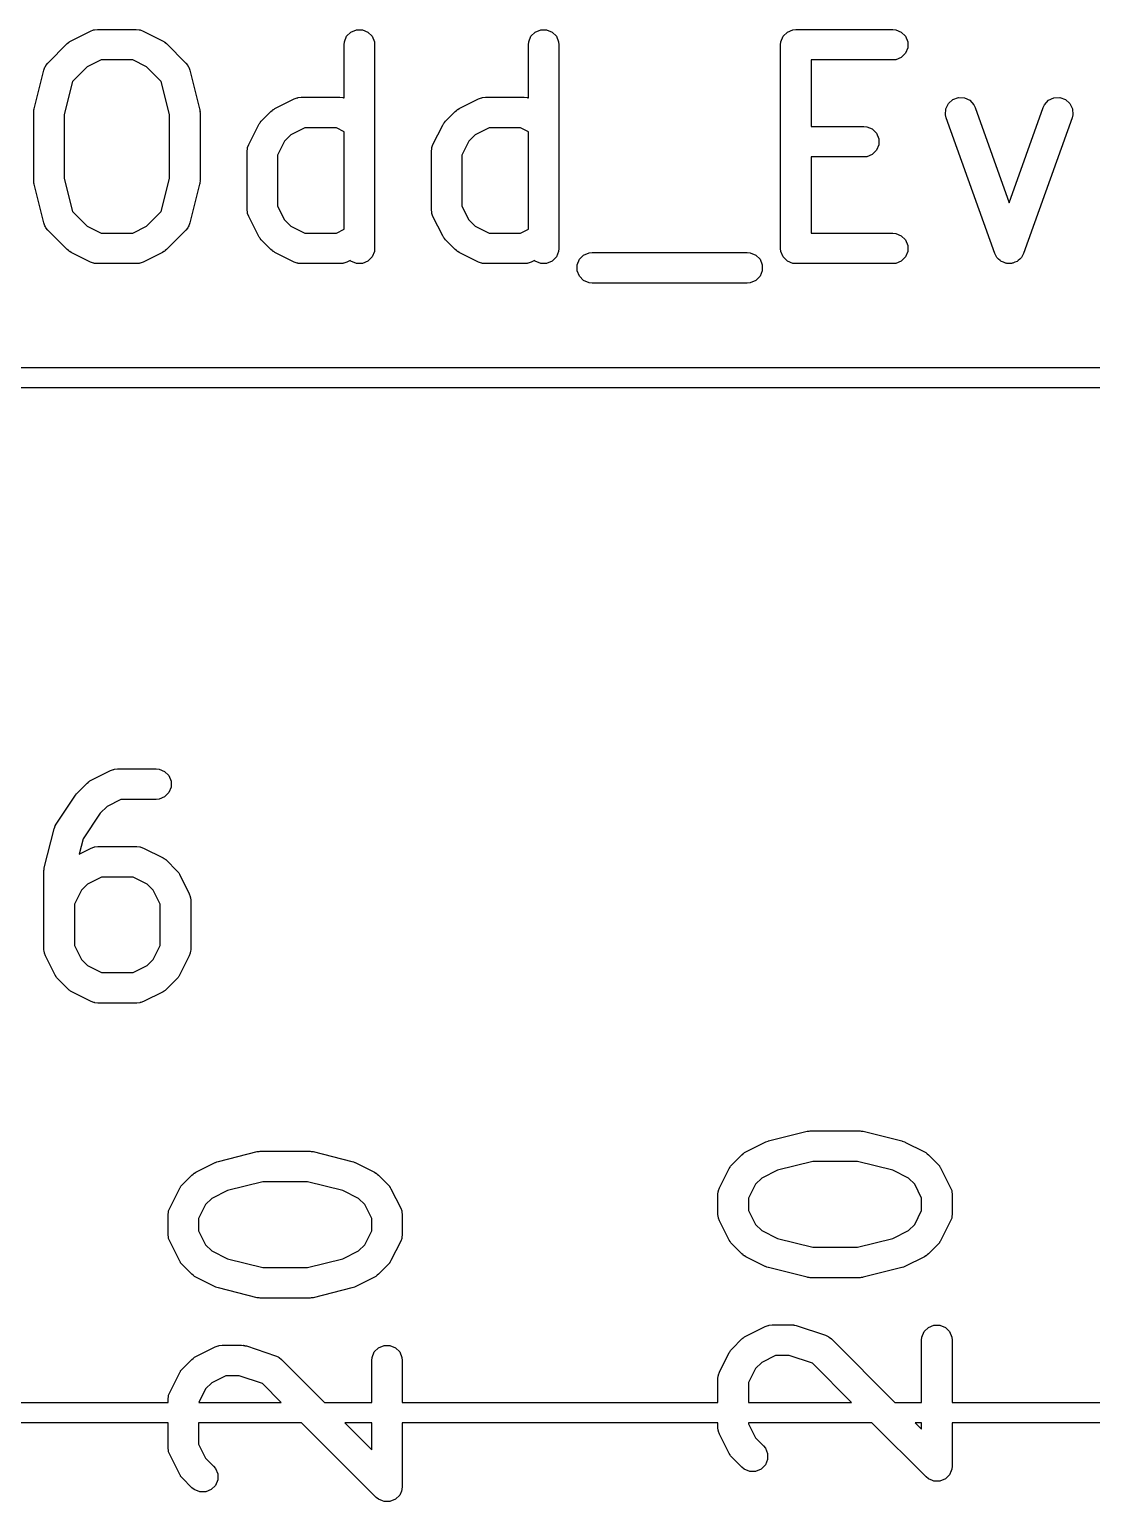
# Model space of a CAD drawing. Extents: x 1.56 to 6.49, y -4.6 to -1.37.
# Drawn here: x 3.5512 to 3.7565, y -1.6735 to -1.389 of the extents above; entities that cross this region are included whole.
import ezdxf

# ---------------------------------------------------------------- set-up
doc = ezdxf.new("R2010")
doc.units = 0
doc.header["$MEASUREMENT"] = 0
doc.layers.add('BLACK', color=7, linetype='CONTINUOUS')

msp = doc.modelspace()

# ---------------------------------------------------------------- linework, layer by layer
at = {"layer": 'BLACK', "linetype": 'CONTINUOUS'}
for p, q in [((3.55883, -1.39141), (3.55891, -1.39134)), ((3.55891, -1.39134), (3.55899, -1.39131)), ((3.55899, -1.39131), (3.55923, -1.39116)), ((3.55923, -1.39116), (3.56298, -1.38928)), ((3.56298, -1.38928), (3.56352, -1.38907)), ((3.56352, -1.38907), (3.56363, -1.38907)), ((3.56363, -1.38907), (3.56373, -1.38903)), ((3.56373, -1.38903), (3.5643, -1.38897)), ((3.5643, -1.38897), (3.5718, -1.38897)), ((3.5718, -1.38897), (3.57238, -1.38903)), ((3.57238, -1.38903), (3.57248, -1.38907)), ((3.57248, -1.38907), (3.57258, -1.38907)), ((3.57258, -1.38907), (3.57312, -1.38928)), ((3.57312, -1.38928), (3.57687, -1.39116)), ((3.57687, -1.39116), (3.57712, -1.39131)), ((3.57712, -1.39131), (3.57719, -1.39134)), ((3.57719, -1.39134), (3.57727, -1.39141)), ((3.61197, -1.39192), (3.61203, -1.39135)), ((3.61203, -1.39135), (3.61247, -1.39028)), ((3.61247, -1.39028), (3.61328, -1.38947)), ((3.61328, -1.38947), (3.61435, -1.38903)), ((3.61435, -1.38903), (3.6155, -1.38903)), ((3.6155, -1.38903), (3.61656, -1.38947)), ((3.61656, -1.38947), (3.61738, -1.39028)), ((3.61738, -1.39028), (3.61782, -1.39135)), ((3.61782, -1.39135), (3.61788, -1.39192)), ((3.64759, -1.39192), (3.64765, -1.39135)), ((3.64765, -1.39135), (3.64809, -1.39028)), ((3.64809, -1.39028), (3.6489, -1.38947)), ((3.6489, -1.38947), (3.64997, -1.38903)), ((3.64997, -1.38903), (3.65112, -1.38903)), ((3.65112, -1.38903), (3.65218, -1.38947)), ((3.65218, -1.38947), (3.653, -1.39028)), ((3.653, -1.39028), (3.65344, -1.39135)), ((3.65344, -1.39135), (3.6535, -1.39192)), ((3.69633, -1.39192), (3.69639, -1.39135)), ((3.69639, -1.39135), (3.69683, -1.39028)), ((3.69683, -1.39028), (3.69765, -1.38947)), ((3.69765, -1.38947), (3.69871, -1.38903)), ((3.69871, -1.38903), (3.69929, -1.38897)), ((3.69929, -1.38897), (3.71804, -1.38897)), ((3.71804, -1.38897), (3.71861, -1.38903)), ((3.71861, -1.38903), (3.71968, -1.38947)), ((3.71968, -1.38947), (3.72049, -1.39028)), ((3.72049, -1.39028), (3.72093, -1.39135)), ((3.72093, -1.39135), (3.72093, -1.3925)), ((3.55472, -1.39546), (3.55847, -1.39171)), ((3.55847, -1.39171), (3.55869, -1.39152)), ((3.55869, -1.39152), (3.55874, -1.39146)), ((3.55874, -1.39146), (3.55883, -1.39141)), ((3.57727, -1.39141), (3.57736, -1.39146)), ((3.57736, -1.39146), (3.57741, -1.39152)), ((3.57741, -1.39152), (3.57764, -1.39171)), ((3.57764, -1.39171), (3.58139, -1.39546)), ((3.61197, -1.4022), (3.61197, -1.39192)), ((3.61788, -1.39192), (3.61788, -1.43129)), ((3.64759, -1.4022), (3.64759, -1.39192)), ((3.6535, -1.39192), (3.6535, -1.43129)), ((3.69633, -1.43129), (3.69633, -1.39192)), ((3.72049, -1.39356), (3.71968, -1.39438)), ((3.72093, -1.3925), (3.72049, -1.39356)), ((3.55207, -1.40433), (3.55394, -1.39683)), ((3.55394, -1.39683), (3.55414, -1.39629)), ((3.55414, -1.39629), (3.55427, -1.39611)), ((3.55427, -1.39611), (3.55435, -1.39591)), ((3.55435, -1.39591), (3.55472, -1.39546)), ((3.5623, -1.39622), (3.55947, -1.39906)), ((3.565, -1.39487), (3.5623, -1.39622)), ((3.57111, -1.39487), (3.565, -1.39487)), ((3.5738, -1.39622), (3.57111, -1.39487)), ((3.57664, -1.39906), (3.5738, -1.39622)), ((3.58139, -1.39546), (3.58176, -1.39591)), ((3.58176, -1.39591), (3.58184, -1.39611)), ((3.58184, -1.39611), (3.58197, -1.39629)), ((3.58197, -1.39629), (3.58217, -1.39683)), ((3.58217, -1.39683), (3.58404, -1.40433)), ((3.71804, -1.39487), (3.70224, -1.39487)), ((3.70224, -1.39487), (3.70224, -1.40772)), ((3.71861, -1.39482), (3.71804, -1.39487)), ((3.71968, -1.39438), (3.71861, -1.39482)), ((3.55947, -1.39906), (3.55788, -1.40541)), ((3.57822, -1.40541), (3.57664, -1.39906)), ((3.5986, -1.40428), (3.60235, -1.4024)), ((3.60235, -1.4024), (3.60289, -1.4022)), ((3.60289, -1.4022), (3.603, -1.40219)), ((3.603, -1.40219), (3.6031, -1.40215)), ((3.6031, -1.40215), (3.60367, -1.40209)), ((3.60367, -1.40209), (3.61117, -1.40209)), ((3.61117, -1.40209), (3.61175, -1.40215)), ((3.61175, -1.40215), (3.61185, -1.40219)), ((3.61185, -1.40219), (3.61195, -1.4022)), ((3.61195, -1.4022), (3.61197, -1.4022)), ((3.63423, -1.40428), (3.63797, -1.4024)), ((3.63797, -1.4024), (3.63852, -1.4022)), ((3.63852, -1.4022), (3.63862, -1.40219)), ((3.63862, -1.40219), (3.63872, -1.40215)), ((3.63872, -1.40215), (3.6393, -1.40209)), ((3.6393, -1.40209), (3.64679, -1.40209)), ((3.64679, -1.40209), (3.64737, -1.40215)), ((3.64737, -1.40215), (3.64747, -1.40219)), ((3.64747, -1.40219), (3.64757, -1.4022)), ((3.64757, -1.4022), (3.64759, -1.4022)), ((3.72879, -1.40329), (3.72964, -1.40251)), ((3.72964, -1.40251), (3.73073, -1.40212)), ((3.73073, -1.40212), (3.73188, -1.40218)), ((3.73188, -1.40218), (3.73292, -1.40267)), ((3.73292, -1.40267), (3.73369, -1.40353)), ((3.74737, -1.40353), (3.74815, -1.40267)), ((3.74815, -1.40267), (3.74919, -1.40218)), ((3.74919, -1.40218), (3.75034, -1.40212)), ((3.75034, -1.40212), (3.75142, -1.40251)), ((3.75142, -1.40251), (3.75228, -1.40329)), ((3.55198, -1.4049), (3.55201, -1.40469)), ((3.55199, -1.40494), (3.55198, -1.4049)), ((3.55198, -1.40505), (3.55199, -1.40494)), ((3.55198, -1.41817), (3.55198, -1.40505)), ((3.55201, -1.40469), (3.55203, -1.40447)), ((3.55203, -1.40447), (3.55205, -1.40443)), ((3.55205, -1.40443), (3.55207, -1.40433)), ((3.55788, -1.40541), (3.55788, -1.41781)), ((3.57822, -1.41781), (3.57822, -1.40541)), ((3.58404, -1.40433), (3.58406, -1.40443)), ((3.58406, -1.40443), (3.58407, -1.40447)), ((3.58407, -1.40447), (3.58409, -1.40469)), ((3.58409, -1.40469), (3.58413, -1.4049)), ((3.58413, -1.4049), (3.58412, -1.40494)), ((3.58412, -1.40494), (3.58413, -1.40505)), ((3.58413, -1.40505), (3.58413, -1.41817)), ((3.59596, -1.40671), (3.59784, -1.40483)), ((3.59784, -1.40483), (3.59806, -1.40465)), ((3.59806, -1.40465), (3.59811, -1.40459)), ((3.59811, -1.40459), (3.5982, -1.40453)), ((3.5982, -1.40453), (3.59828, -1.40447)), ((3.59828, -1.40447), (3.59836, -1.40444)), ((3.59836, -1.40444), (3.5986, -1.40428)), ((3.63158, -1.40671), (3.63346, -1.40483)), ((3.63346, -1.40483), (3.63368, -1.40465)), ((3.63368, -1.40465), (3.63374, -1.40459)), ((3.63374, -1.40459), (3.63382, -1.40453)), ((3.63382, -1.40453), (3.63391, -1.40447)), ((3.63391, -1.40447), (3.63398, -1.40444)), ((3.63398, -1.40444), (3.63423, -1.40428)), ((3.72824, -1.40548), (3.72829, -1.40433)), ((3.72838, -1.40604), (3.72824, -1.40548)), ((3.72829, -1.40433), (3.72879, -1.40329)), ((3.73369, -1.40353), (3.73394, -1.40405)), ((3.73394, -1.40405), (3.74053, -1.42251)), ((3.74053, -1.42251), (3.74713, -1.40405)), ((3.74713, -1.40405), (3.74737, -1.40353)), ((3.75228, -1.40329), (3.75277, -1.40433)), ((3.75283, -1.40548), (3.75269, -1.40604)), ((3.75277, -1.40433), (3.75283, -1.40548)), ((3.59353, -1.41122), (3.59541, -1.40747)), ((3.59541, -1.40747), (3.59557, -1.40723)), ((3.59557, -1.40723), (3.5956, -1.40715)), ((3.5956, -1.40715), (3.59566, -1.40707)), ((3.59566, -1.40707), (3.59572, -1.40698)), ((3.59572, -1.40698), (3.59578, -1.40693)), ((3.59578, -1.40693), (3.59596, -1.40671)), ((3.60437, -1.408), (3.60167, -1.40935)), ((3.61048, -1.408), (3.60437, -1.408)), ((3.61197, -1.40874), (3.61048, -1.408)), ((3.62915, -1.41122), (3.63103, -1.40747)), ((3.63103, -1.40747), (3.63119, -1.40723)), ((3.63119, -1.40723), (3.63122, -1.40715)), ((3.63122, -1.40715), (3.63128, -1.40707)), ((3.63128, -1.40707), (3.63134, -1.40698)), ((3.63134, -1.40698), (3.6314, -1.40693)), ((3.6314, -1.40693), (3.63158, -1.40671)), ((3.63999, -1.408), (3.63729, -1.40935)), ((3.6461, -1.408), (3.63999, -1.408)), ((3.64759, -1.40874), (3.6461, -1.408)), ((3.70224, -1.40772), (3.71241, -1.40772)), ((3.71241, -1.40772), (3.71299, -1.40777)), ((3.71299, -1.40777), (3.71405, -1.40821)), ((3.71405, -1.40821), (3.71487, -1.40903)), ((3.73775, -1.43229), (3.72838, -1.40604)), ((3.75269, -1.40604), (3.74331, -1.43229)), ((3.59333, -1.41176), (3.59353, -1.41122)), ((3.60048, -1.41054), (3.59913, -1.41324)), ((3.60167, -1.40935), (3.60048, -1.41054)), ((3.61197, -1.42759), (3.61197, -1.40874)), ((3.62895, -1.41176), (3.62915, -1.41122)), ((3.6361, -1.41054), (3.63475, -1.41324)), ((3.63729, -1.40935), (3.6361, -1.41054)), ((3.64759, -1.42759), (3.64759, -1.40874)), ((3.71487, -1.40903), (3.71531, -1.41009)), ((3.71531, -1.41125), (3.71487, -1.41231)), ((3.71531, -1.41009), (3.71531, -1.41125)), ((3.59322, -1.41254), (3.59328, -1.41197)), ((3.59322, -1.42379), (3.59322, -1.41254)), ((3.59328, -1.41197), (3.59332, -1.41187)), ((3.59332, -1.41187), (3.59333, -1.41176)), ((3.59913, -1.41324), (3.59913, -1.4231)), ((3.62884, -1.41254), (3.6289, -1.41197)), ((3.62884, -1.42379), (3.62884, -1.41254)), ((3.6289, -1.41197), (3.62894, -1.41187)), ((3.62894, -1.41187), (3.62895, -1.41176)), ((3.63475, -1.41324), (3.63475, -1.4231)), ((3.71241, -1.41362), (3.70224, -1.41362)), ((3.70224, -1.41362), (3.70224, -1.42834)), ((3.71299, -1.41357), (3.71241, -1.41362)), ((3.71405, -1.41312), (3.71299, -1.41357)), ((3.71487, -1.41231), (3.71405, -1.41312)), ((3.55199, -1.41827), (3.55198, -1.41817)), ((3.55198, -1.41831), (3.55199, -1.41827)), ((3.55201, -1.41853), (3.55198, -1.41831)), ((3.55203, -1.41874), (3.55201, -1.41853)), ((3.55205, -1.41878), (3.55203, -1.41874)), ((3.55207, -1.41888), (3.55205, -1.41878)), ((3.55394, -1.42638), (3.55207, -1.41888)), ((3.55788, -1.41781), (3.55947, -1.42416)), ((3.57664, -1.42416), (3.57822, -1.41781)), ((3.58404, -1.41888), (3.58217, -1.42638)), ((3.58406, -1.41878), (3.58404, -1.41888)), ((3.58407, -1.41874), (3.58406, -1.41878)), ((3.58409, -1.41853), (3.58407, -1.41874)), ((3.58413, -1.41831), (3.58409, -1.41853)), ((3.58413, -1.41817), (3.58412, -1.41827)), ((3.58412, -1.41827), (3.58413, -1.41831)), ((3.55947, -1.42416), (3.5623, -1.42699)), ((3.5738, -1.42699), (3.57664, -1.42416)), ((3.59328, -1.42437), (3.59322, -1.42379)), ((3.59332, -1.42447), (3.59328, -1.42437)), ((3.59333, -1.42457), (3.59332, -1.42447)), ((3.59353, -1.42511), (3.59333, -1.42457)), ((3.59541, -1.42886), (3.59353, -1.42511)), ((3.59913, -1.4231), (3.60048, -1.42579)), ((3.6289, -1.42437), (3.62884, -1.42379)), ((3.62894, -1.42447), (3.6289, -1.42437)), ((3.62895, -1.42457), (3.62894, -1.42447)), ((3.62915, -1.42511), (3.62895, -1.42457)), ((3.63103, -1.42886), (3.62915, -1.42511)), ((3.63475, -1.4231), (3.6361, -1.42579)), ((3.55414, -1.42693), (3.55394, -1.42638)), ((3.55427, -1.42711), (3.55414, -1.42693)), ((3.55435, -1.42731), (3.55427, -1.42711)), ((3.55472, -1.42776), (3.55435, -1.42731)), ((3.55847, -1.43151), (3.55472, -1.42776)), ((3.5623, -1.42699), (3.565, -1.42834)), ((3.565, -1.42834), (3.57111, -1.42834)), ((3.57111, -1.42834), (3.5738, -1.42699)), ((3.58139, -1.42776), (3.57764, -1.43151)), ((3.58176, -1.42731), (3.58139, -1.42776)), ((3.58184, -1.42711), (3.58176, -1.42731)), ((3.58197, -1.42693), (3.58184, -1.42711)), ((3.58217, -1.42638), (3.58197, -1.42693)), ((3.60048, -1.42579), (3.60167, -1.42699)), ((3.60167, -1.42699), (3.60437, -1.42834)), ((3.60437, -1.42834), (3.61048, -1.42834)), ((3.61048, -1.42834), (3.61197, -1.42759)), ((3.6361, -1.42579), (3.63729, -1.42699)), ((3.63729, -1.42699), (3.63999, -1.42834)), ((3.63999, -1.42834), (3.6461, -1.42834)), ((3.6461, -1.42834), (3.64759, -1.42759)), ((3.70224, -1.42834), (3.71804, -1.42834)), ((3.71804, -1.42834), (3.71861, -1.4284)), ((3.59557, -1.42911), (3.59541, -1.42886)), ((3.5956, -1.42918), (3.59557, -1.42911)), ((3.59566, -1.42926), (3.5956, -1.42918)), ((3.59572, -1.42935), (3.59566, -1.42926)), ((3.59578, -1.4294), (3.59572, -1.42935)), ((3.59596, -1.42963), (3.59578, -1.4294)), ((3.59784, -1.43151), (3.59596, -1.42963)), ((3.63119, -1.42911), (3.63103, -1.42886)), ((3.63122, -1.42918), (3.63119, -1.42911)), ((3.63128, -1.42926), (3.63122, -1.42918)), ((3.63134, -1.42935), (3.63128, -1.42926)), ((3.6314, -1.4294), (3.63134, -1.42935)), ((3.63158, -1.42963), (3.6314, -1.4294)), ((3.63346, -1.43151), (3.63158, -1.42963)), ((3.71861, -1.4284), (3.71968, -1.42884)), ((3.71968, -1.42884), (3.72049, -1.42965)), ((3.72049, -1.42965), (3.72093, -1.43072)), ((3.72093, -1.43072), (3.72093, -1.43187)), ((3.55869, -1.43169), (3.55847, -1.43151)), ((3.55874, -1.43175), (3.55869, -1.43169)), ((3.55883, -1.43181), (3.55874, -1.43175)), ((3.55891, -1.43187), (3.55883, -1.43181)), ((3.55899, -1.4319), (3.55891, -1.43187)), ((3.55923, -1.43206), (3.55899, -1.4319)), ((3.56298, -1.43393), (3.55923, -1.43206)), ((3.56352, -1.43414), (3.56298, -1.43393)), ((3.57312, -1.43393), (3.57258, -1.43414)), ((3.57687, -1.43206), (3.57312, -1.43393)), ((3.57712, -1.4319), (3.57687, -1.43206)), ((3.57719, -1.43187), (3.57712, -1.4319)), ((3.57727, -1.43181), (3.57719, -1.43187)), ((3.57736, -1.43175), (3.57727, -1.43181)), ((3.57741, -1.43169), (3.57736, -1.43175)), ((3.57764, -1.43151), (3.57741, -1.43169)), ((3.59806, -1.43169), (3.59784, -1.43151)), ((3.59811, -1.43175), (3.59806, -1.43169)), ((3.5982, -1.43181), (3.59811, -1.43175)), ((3.59828, -1.43187), (3.5982, -1.43181)), ((3.59836, -1.4319), (3.59828, -1.43187)), ((3.5986, -1.43206), (3.59836, -1.4319)), ((3.60235, -1.43393), (3.5986, -1.43206)), ((3.60289, -1.43414), (3.60235, -1.43393)), ((3.61249, -1.43393), (3.61195, -1.43414)), ((3.61314, -1.43361), (3.61249, -1.43393)), ((3.61328, -1.43375), (3.61314, -1.43361)), ((3.61435, -1.43419), (3.61328, -1.43375)), ((3.61656, -1.43375), (3.6155, -1.43419)), ((3.61738, -1.43293), (3.61656, -1.43375)), ((3.61782, -1.43187), (3.61738, -1.43293)), ((3.61788, -1.43129), (3.61782, -1.43187)), ((3.63368, -1.43169), (3.63346, -1.43151)), ((3.63374, -1.43175), (3.63368, -1.43169)), ((3.63382, -1.43181), (3.63374, -1.43175)), ((3.63391, -1.43187), (3.63382, -1.43181)), ((3.63398, -1.4319), (3.63391, -1.43187)), ((3.63423, -1.43206), (3.63398, -1.4319)), ((3.63797, -1.43393), (3.63423, -1.43206)), ((3.63852, -1.43414), (3.63797, -1.43393)), ((3.64811, -1.43393), (3.64757, -1.43414)), ((3.64876, -1.43361), (3.64811, -1.43393)), ((3.6489, -1.43375), (3.64876, -1.43361)), ((3.64997, -1.43419), (3.6489, -1.43375)), ((3.65218, -1.43375), (3.65112, -1.43419)), ((3.653, -1.43293), (3.65218, -1.43375)), ((3.65344, -1.43187), (3.653, -1.43293)), ((3.6535, -1.43129), (3.65344, -1.43187)), ((3.65702, -1.43447), (3.65746, -1.4334)), ((3.65746, -1.4334), (3.65828, -1.43259)), ((3.65828, -1.43259), (3.65934, -1.43215)), ((3.65934, -1.43215), (3.65992, -1.43209)), ((3.65992, -1.43209), (3.68991, -1.43209)), ((3.68991, -1.43209), (3.69049, -1.43215)), ((3.69049, -1.43215), (3.69155, -1.43259)), ((3.69155, -1.43259), (3.69237, -1.4334)), ((3.69237, -1.4334), (3.69281, -1.43447)), ((3.69639, -1.43187), (3.69633, -1.43129)), ((3.69683, -1.43293), (3.69639, -1.43187)), ((3.69765, -1.43375), (3.69683, -1.43293)), ((3.69871, -1.43419), (3.69765, -1.43375)), ((3.71968, -1.43375), (3.71861, -1.43419)), ((3.72049, -1.43293), (3.71968, -1.43375)), ((3.72093, -1.43187), (3.72049, -1.43293)), ((3.738, -1.43281), (3.73775, -1.43229)), ((3.7381, -1.43292), (3.738, -1.43281)), ((3.73816, -1.43305), (3.7381, -1.43292)), ((3.73848, -1.43334), (3.73816, -1.43305)), ((3.73877, -1.43366), (3.73848, -1.43334)), ((3.73891, -1.43373), (3.73877, -1.43366)), ((3.73902, -1.43383), (3.73891, -1.43373)), ((3.73942, -1.43397), (3.73902, -1.43383)), ((3.73981, -1.43416), (3.73942, -1.43397)), ((3.74164, -1.43397), (3.74125, -1.43416)), ((3.74205, -1.43383), (3.74164, -1.43397)), ((3.74216, -1.43373), (3.74205, -1.43383)), ((3.74229, -1.43366), (3.74216, -1.43373)), ((3.74258, -1.43334), (3.74229, -1.43366)), ((3.7429, -1.43305), (3.74258, -1.43334)), ((3.74297, -1.43292), (3.7429, -1.43305)), ((3.74307, -1.43281), (3.74297, -1.43292)), ((3.74331, -1.43229), (3.74307, -1.43281)), ((3.56363, -1.43415), (3.56352, -1.43414)), ((3.56373, -1.43419), (3.56363, -1.43415)), ((3.5643, -1.43424), (3.56373, -1.43419)), ((3.5718, -1.43424), (3.5643, -1.43424)), ((3.57238, -1.43419), (3.5718, -1.43424)), ((3.57248, -1.43415), (3.57238, -1.43419)), ((3.57258, -1.43414), (3.57248, -1.43415)), ((3.603, -1.43415), (3.60289, -1.43414)), ((3.6031, -1.43419), (3.603, -1.43415)), ((3.60367, -1.43424), (3.6031, -1.43419)), ((3.61117, -1.43424), (3.60367, -1.43424)), ((3.61175, -1.43419), (3.61117, -1.43424)), ((3.61185, -1.43415), (3.61175, -1.43419)), ((3.61195, -1.43414), (3.61185, -1.43415)), ((3.6155, -1.43419), (3.61435, -1.43419)), ((3.63862, -1.43415), (3.63852, -1.43414)), ((3.63872, -1.43419), (3.63862, -1.43415)), ((3.6393, -1.43424), (3.63872, -1.43419)), ((3.64679, -1.43424), (3.6393, -1.43424)), ((3.64737, -1.43419), (3.64679, -1.43424)), ((3.64747, -1.43415), (3.64737, -1.43419)), ((3.64757, -1.43414), (3.64747, -1.43415)), ((3.65112, -1.43419), (3.64997, -1.43419)), ((3.65702, -1.43562), (3.65702, -1.43447)), ((3.65746, -1.43668), (3.65702, -1.43562)), ((3.65828, -1.4375), (3.65746, -1.43668)), ((3.69237, -1.43668), (3.69155, -1.4375)), ((3.69281, -1.43562), (3.69237, -1.43668)), ((3.69281, -1.43447), (3.69281, -1.43562)), ((3.69929, -1.43424), (3.69871, -1.43419)), ((3.71804, -1.43424), (3.69929, -1.43424)), ((3.71861, -1.43419), (3.71804, -1.43424)), ((3.73996, -1.43416), (3.73981, -1.43416)), ((3.7401, -1.43421), (3.73996, -1.43416)), ((3.74053, -1.43419), (3.7401, -1.43421)), ((3.74096, -1.43421), (3.74053, -1.43419)), ((3.7411, -1.43416), (3.74096, -1.43421)), ((3.74125, -1.43416), (3.7411, -1.43416)), ((3.65934, -1.43794), (3.65828, -1.4375)), ((3.65992, -1.43799), (3.65934, -1.43794)), ((3.68991, -1.43799), (3.65992, -1.43799)), ((3.69049, -1.43794), (3.68991, -1.43799)), ((3.69155, -1.4375), (3.69049, -1.43794)), ((3.15315, -1.45433), (3.90315, -1.45433)), ((3.90233, -1.45827), (3.15512, -1.45827)), ((3.56308, -1.53407), (3.56683, -1.53219)), ((3.56683, -1.53219), (3.56737, -1.53199)), ((3.56737, -1.53199), (3.56747, -1.53198)), ((3.56747, -1.53198), (3.56757, -1.53194)), ((3.56757, -1.53194), (3.56815, -1.53188)), ((3.56815, -1.53188), (3.57565, -1.53188)), ((3.57565, -1.53188), (3.57622, -1.53194)), ((3.57622, -1.53194), (3.57729, -1.53238)), ((3.57729, -1.53238), (3.5781, -1.53319)), ((3.5781, -1.53319), (3.57854, -1.53426)), ((3.56044, -1.5365), (3.56231, -1.53462)), ((3.56231, -1.53462), (3.56254, -1.53444)), ((3.56254, -1.53444), (3.56259, -1.53438)), ((3.56259, -1.53438), (3.56268, -1.53432)), ((3.56268, -1.53432), (3.56276, -1.53426)), ((3.56276, -1.53426), (3.56283, -1.53423)), ((3.56283, -1.53423), (3.56308, -1.53407)), ((3.57854, -1.53541), (3.5781, -1.53648)), ((3.57854, -1.53426), (3.57854, -1.53541)), ((3.55632, -1.54257), (3.56007, -1.53695)), ((3.56007, -1.53694), (3.56025, -1.53673)), ((3.56007, -1.53695), (3.56007, -1.53694)), ((3.56007, -1.53695), (3.56007, -1.53695)), ((3.56025, -1.53673), (3.56043, -1.5365)), ((3.56043, -1.5365), (3.56043, -1.5365)), ((3.56043, -1.5365), (3.56044, -1.5365)), ((3.56615, -1.53914), (3.56482, -1.54047)), ((3.56884, -1.53779), (3.56615, -1.53914)), ((3.57565, -1.53779), (3.56884, -1.53779)), ((3.57622, -1.53773), (3.57565, -1.53779)), ((3.57729, -1.53729), (3.57622, -1.53773)), ((3.5781, -1.53648), (3.57729, -1.53729)), ((3.56482, -1.54047), (3.56151, -1.54542)), ((3.55403, -1.55099), (3.55591, -1.54349)), ((3.55591, -1.54349), (3.55603, -1.54315)), ((3.55603, -1.54315), (3.55604, -1.54308)), ((3.55604, -1.54308), (3.55608, -1.54302)), ((3.55608, -1.54302), (3.5561, -1.54295)), ((3.5561, -1.54295), (3.55615, -1.54289)), ((3.55615, -1.54289), (3.55632, -1.54257)), ((3.56151, -1.54542), (3.56079, -1.54834)), ((3.56079, -1.54834), (3.56308, -1.54719)), ((3.56308, -1.54719), (3.56362, -1.54699)), ((3.56362, -1.54699), (3.56372, -1.54698)), ((3.56372, -1.54698), (3.56382, -1.54694)), ((3.56382, -1.54694), (3.5644, -1.54688)), ((3.5644, -1.54688), (3.5719, -1.54688)), ((3.5719, -1.54688), (3.57247, -1.54694)), ((3.57247, -1.54694), (3.57257, -1.54698)), ((3.57257, -1.54698), (3.57268, -1.54699)), ((3.57268, -1.54699), (3.57322, -1.54719)), ((3.57322, -1.54719), (3.57697, -1.54907)), ((3.57697, -1.54907), (3.57722, -1.54922)), ((3.57722, -1.54922), (3.57729, -1.54925)), ((3.57729, -1.54925), (3.57737, -1.54932)), ((3.57737, -1.54932), (3.57746, -1.54938)), ((3.57746, -1.54938), (3.57751, -1.54943)), ((3.57751, -1.54943), (3.57773, -1.54962)), ((3.57773, -1.54962), (3.57961, -1.5515)), ((3.55395, -1.55156), (3.55398, -1.55135)), ((3.55396, -1.55161), (3.55395, -1.55156)), ((3.55395, -1.55171), (3.55396, -1.55161)), ((3.55395, -1.56671), (3.55395, -1.55171)), ((3.55398, -1.55135), (3.554, -1.55113)), ((3.554, -1.55113), (3.55402, -1.55109)), ((3.55402, -1.55109), (3.55403, -1.55099)), ((3.5651, -1.55279), (3.5624, -1.55414)), ((3.5712, -1.55279), (3.5651, -1.55279)), ((3.5739, -1.55414), (3.5712, -1.55279)), ((3.57961, -1.5515), (3.5798, -1.55172)), ((3.5798, -1.55172), (3.57985, -1.55177)), ((3.57985, -1.55177), (3.57991, -1.55186)), ((3.57991, -1.55186), (3.57998, -1.55194)), ((3.57998, -1.55194), (3.58001, -1.55201)), ((3.58001, -1.55201), (3.58016, -1.55226)), ((3.58016, -1.55226), (3.58204, -1.55601)), ((3.5612, -1.55533), (3.55985, -1.55803)), ((3.5624, -1.55414), (3.5612, -1.55533)), ((3.57509, -1.55533), (3.5739, -1.55414)), ((3.57644, -1.55803), (3.57509, -1.55533)), ((3.58204, -1.55601), (3.58224, -1.55655)), ((3.55985, -1.55803), (3.55985, -1.56601)), ((3.57644, -1.56601), (3.57644, -1.55803)), ((3.58224, -1.55655), (3.58225, -1.55666)), ((3.58225, -1.55666), (3.58229, -1.55676)), ((3.58229, -1.55676), (3.58235, -1.55733)), ((3.58235, -1.55733), (3.58235, -1.56671)), ((3.554, -1.56728), (3.55395, -1.56671)), ((3.55404, -1.56738), (3.554, -1.56728)), ((3.55405, -1.56749), (3.55404, -1.56738)), ((3.55426, -1.56803), (3.55405, -1.56749)), ((3.55985, -1.56601), (3.5612, -1.56871)), ((3.57509, -1.56871), (3.57644, -1.56601)), ((3.58224, -1.56749), (3.58204, -1.56803)), ((3.58225, -1.56738), (3.58224, -1.56749)), ((3.58229, -1.56728), (3.58225, -1.56738)), ((3.58235, -1.56671), (3.58229, -1.56728)), ((3.55613, -1.57178), (3.55426, -1.56803)), ((3.5612, -1.56871), (3.5624, -1.5699)), ((3.5624, -1.5699), (3.5651, -1.57125)), ((3.5712, -1.57125), (3.5739, -1.5699)), ((3.5739, -1.5699), (3.57509, -1.56871)), ((3.58204, -1.56803), (3.58016, -1.57178)), ((3.55629, -1.57202), (3.55613, -1.57178)), ((3.55632, -1.5721), (3.55629, -1.57202)), ((3.55639, -1.57218), (3.55632, -1.5721)), ((3.55644, -1.57227), (3.55639, -1.57218)), ((3.5565, -1.57232), (3.55644, -1.57227)), ((3.55669, -1.57254), (3.5565, -1.57232)), ((3.55856, -1.57442), (3.55669, -1.57254)), ((3.5651, -1.57125), (3.5712, -1.57125)), ((3.57961, -1.57254), (3.57773, -1.57442)), ((3.5798, -1.57232), (3.57961, -1.57254)), ((3.57985, -1.57227), (3.5798, -1.57232)), ((3.57991, -1.57218), (3.57985, -1.57227)), ((3.57998, -1.5721), (3.57991, -1.57218)), ((3.58001, -1.57202), (3.57998, -1.5721)), ((3.58016, -1.57178), (3.58001, -1.57202)), ((3.55879, -1.5746), (3.55856, -1.57442)), ((3.55884, -1.57466), (3.55879, -1.5746)), ((3.55893, -1.57472), (3.55884, -1.57466)), ((3.55901, -1.57479), (3.55893, -1.57472)), ((3.55908, -1.57482), (3.55901, -1.57479)), ((3.55933, -1.57497), (3.55908, -1.57482)), ((3.56308, -1.57685), (3.55933, -1.57497)), ((3.57697, -1.57497), (3.57322, -1.57685)), ((3.57722, -1.57482), (3.57697, -1.57497)), ((3.57729, -1.57479), (3.57722, -1.57482)), ((3.57737, -1.57472), (3.57729, -1.57479)), ((3.57746, -1.57466), (3.57737, -1.57472)), ((3.57751, -1.5746), (3.57746, -1.57466)), ((3.57773, -1.57442), (3.57751, -1.5746)), ((3.56362, -1.57705), (3.56308, -1.57685)), ((3.56372, -1.57706), (3.56362, -1.57705)), ((3.56382, -1.5771), (3.56372, -1.57706)), ((3.5644, -1.57716), (3.56382, -1.5771)), ((3.5719, -1.57716), (3.5644, -1.57716)), ((3.57247, -1.5771), (3.5719, -1.57716)), ((3.57257, -1.57706), (3.57247, -1.5771)), ((3.57268, -1.57705), (3.57257, -1.57706)), ((3.57322, -1.57685), (3.57268, -1.57705)), ((3.70158, -1.60192), (3.70162, -1.6019)), ((3.70162, -1.6019), (3.70184, -1.60188)), ((3.70184, -1.60188), (3.70205, -1.60185)), ((3.70205, -1.60185), (3.7021, -1.60186)), ((3.7021, -1.60186), (3.7022, -1.60185)), ((3.7022, -1.60185), (3.71157, -1.60185)), ((3.71157, -1.60185), (3.71167, -1.60186)), ((3.71167, -1.60186), (3.71171, -1.60185)), ((3.71171, -1.60185), (3.71193, -1.60188)), ((3.71193, -1.60188), (3.71215, -1.6019)), ((3.71215, -1.6019), (3.71219, -1.60192)), ((3.68963, -1.60591), (3.69338, -1.60403)), ((3.69338, -1.60403), (3.69342, -1.60402)), ((3.69342, -1.60402), (3.69344, -1.604)), ((3.69344, -1.604), (3.69368, -1.60392)), ((3.69368, -1.60392), (3.69392, -1.60383)), ((3.69392, -1.60383), (3.69394, -1.60382)), ((3.69394, -1.60382), (3.69398, -1.60381)), ((3.69398, -1.60381), (3.70148, -1.60193)), ((3.70148, -1.60193), (3.70158, -1.60192)), ((3.71219, -1.60192), (3.71229, -1.60193)), ((3.71229, -1.60193), (3.71978, -1.60381)), ((3.71978, -1.60381), (3.71983, -1.60382)), ((3.71983, -1.60382), (3.71985, -1.60383)), ((3.71985, -1.60383), (3.72009, -1.60392)), ((3.72009, -1.60392), (3.72033, -1.604)), ((3.72033, -1.604), (3.72035, -1.60402)), ((3.72035, -1.60402), (3.72039, -1.60403)), ((3.72039, -1.60403), (3.72414, -1.60591)), ((3.58768, -1.60775), (3.59518, -1.60587)), ((3.59518, -1.60587), (3.59528, -1.60586)), ((3.59528, -1.60586), (3.59532, -1.60584)), ((3.59532, -1.60584), (3.59554, -1.60582)), ((3.59554, -1.60582), (3.59575, -1.60579)), ((3.59575, -1.60579), (3.5958, -1.60579)), ((3.5958, -1.60579), (3.5959, -1.60578)), ((3.5959, -1.60578), (3.60527, -1.60578)), ((3.60527, -1.60578), (3.60537, -1.60579)), ((3.60537, -1.60579), (3.60541, -1.60579)), ((3.60541, -1.60579), (3.60563, -1.60582)), ((3.60563, -1.60582), (3.60585, -1.60584)), ((3.60585, -1.60584), (3.60589, -1.60586)), ((3.60589, -1.60586), (3.60599, -1.60587)), ((3.60599, -1.60587), (3.61349, -1.60775)), ((3.68698, -1.60834), (3.68886, -1.60646)), ((3.68886, -1.60646), (3.68909, -1.60628)), ((3.68909, -1.60628), (3.68914, -1.60622)), ((3.68914, -1.60622), (3.68923, -1.60616)), ((3.68923, -1.60616), (3.68931, -1.60609)), ((3.68931, -1.60609), (3.68938, -1.60606)), ((3.68938, -1.60606), (3.68963, -1.60591)), ((3.72414, -1.60591), (3.72439, -1.60606)), ((3.72439, -1.60606), (3.72446, -1.60609)), ((3.72446, -1.60609), (3.72454, -1.60616)), ((3.72454, -1.60616), (3.72463, -1.60622)), ((3.72463, -1.60622), (3.72468, -1.60628)), ((3.72468, -1.60628), (3.72491, -1.60646)), ((3.72491, -1.60646), (3.72678, -1.60834)), ((3.58069, -1.61227), (3.58256, -1.6104)), ((3.58256, -1.6104), (3.58279, -1.61021)), ((3.58279, -1.61021), (3.58284, -1.61015)), ((3.58284, -1.61015), (3.58293, -1.6101)), ((3.58293, -1.6101), (3.58301, -1.61003)), ((3.58301, -1.61003), (3.58308, -1.61)), ((3.58308, -1.61), (3.58333, -1.60984)), ((3.58333, -1.60984), (3.58708, -1.60797)), ((3.58708, -1.60797), (3.58712, -1.60795)), ((3.58712, -1.60795), (3.58714, -1.60794)), ((3.58714, -1.60794), (3.58738, -1.60785)), ((3.58738, -1.60785), (3.58762, -1.60776)), ((3.58762, -1.60776), (3.58764, -1.60776)), ((3.58764, -1.60776), (3.58768, -1.60775)), ((3.61349, -1.60775), (3.61353, -1.60776)), ((3.61353, -1.60776), (3.61355, -1.60776)), ((3.61355, -1.60776), (3.61379, -1.60785)), ((3.61379, -1.60785), (3.61403, -1.60794)), ((3.61403, -1.60794), (3.61405, -1.60795)), ((3.61405, -1.60795), (3.61409, -1.60797)), ((3.61409, -1.60797), (3.61784, -1.60984)), ((3.61784, -1.60984), (3.61809, -1.61)), ((3.61809, -1.61), (3.61816, -1.61003)), ((3.61816, -1.61003), (3.61824, -1.6101)), ((3.61824, -1.6101), (3.61833, -1.61015)), ((3.61833, -1.61015), (3.61838, -1.61021)), ((3.61838, -1.61021), (3.61861, -1.6104)), ((3.61861, -1.6104), (3.62048, -1.61227)), ((3.68456, -1.61285), (3.68643, -1.6091)), ((3.68643, -1.6091), (3.68659, -1.60886)), ((3.68659, -1.60886), (3.68662, -1.60878)), ((3.68662, -1.60878), (3.68668, -1.6087)), ((3.68668, -1.6087), (3.68674, -1.60861)), ((3.68674, -1.60861), (3.6868, -1.60856)), ((3.6868, -1.60856), (3.68698, -1.60834)), ((3.69573, -1.60946), (3.6927, -1.61098)), ((3.70256, -1.60775), (3.69573, -1.60946)), ((3.71121, -1.60775), (3.70256, -1.60775)), ((3.71804, -1.60946), (3.71121, -1.60775)), ((3.72107, -1.61098), (3.71804, -1.60946)), ((3.72678, -1.60834), (3.72697, -1.60856)), ((3.72697, -1.60856), (3.72703, -1.60861)), ((3.72703, -1.60861), (3.72708, -1.6087)), ((3.72708, -1.6087), (3.72715, -1.60878)), ((3.72715, -1.60878), (3.72718, -1.60886)), ((3.72718, -1.60886), (3.72733, -1.6091)), ((3.72733, -1.6091), (3.72921, -1.61285)), ((3.57826, -1.61679), (3.58013, -1.61304)), ((3.58013, -1.61304), (3.58029, -1.61279)), ((3.58029, -1.61279), (3.58032, -1.61272)), ((3.58032, -1.61272), (3.58038, -1.61264)), ((3.58038, -1.61264), (3.58044, -1.61255)), ((3.58044, -1.61255), (3.5805, -1.6125)), ((3.5805, -1.6125), (3.58069, -1.61227)), ((3.59626, -1.61169), (3.58943, -1.6134)), ((3.60491, -1.61169), (3.59626, -1.61169)), ((3.61174, -1.6134), (3.60491, -1.61169)), ((3.62048, -1.61227), (3.62067, -1.6125)), ((3.62067, -1.6125), (3.62073, -1.61255)), ((3.62073, -1.61255), (3.62078, -1.61264)), ((3.62078, -1.61264), (3.62085, -1.61272)), ((3.62085, -1.61272), (3.62088, -1.61279)), ((3.62088, -1.61279), (3.62103, -1.61304)), ((3.62103, -1.61304), (3.62291, -1.61679)), ((3.68435, -1.61339), (3.68456, -1.61285)), ((3.6915, -1.61217), (3.69015, -1.61487)), ((3.6927, -1.61098), (3.6915, -1.61217)), ((3.72227, -1.61217), (3.72107, -1.61098)), ((3.72361, -1.61487), (3.72227, -1.61217)), ((3.72921, -1.61285), (3.72942, -1.61339)), ((3.5852, -1.61611), (3.58385, -1.61881)), ((3.5864, -1.61491), (3.5852, -1.61611)), ((3.58943, -1.6134), (3.5864, -1.61491)), ((3.61477, -1.61491), (3.61174, -1.6134)), ((3.61597, -1.61611), (3.61477, -1.61491)), ((3.61732, -1.61881), (3.61597, -1.61611)), ((3.68424, -1.61417), (3.6843, -1.6136)), ((3.68424, -1.61792), (3.68424, -1.61417)), ((3.6843, -1.6136), (3.68434, -1.6135)), ((3.68434, -1.6135), (3.68435, -1.61339)), ((3.69015, -1.61487), (3.69015, -1.61723)), ((3.72361, -1.61723), (3.72361, -1.61487)), ((3.72942, -1.61339), (3.72942, -1.6135)), ((3.72942, -1.6135), (3.72946, -1.6136)), ((3.72946, -1.6136), (3.72952, -1.61417)), ((3.72952, -1.61417), (3.72952, -1.61792)), ((3.57795, -1.61811), (3.578, -1.61753)), ((3.57795, -1.62186), (3.57795, -1.61811)), ((3.578, -1.61753), (3.57804, -1.61744)), ((3.57804, -1.61744), (3.57805, -1.61733)), ((3.57805, -1.61733), (3.57826, -1.61679)), ((3.58385, -1.61881), (3.58385, -1.62116)), ((3.61732, -1.62116), (3.61732, -1.61881)), ((3.62291, -1.61679), (3.62312, -1.61733)), ((3.62312, -1.61733), (3.62312, -1.61744)), ((3.62312, -1.61744), (3.62316, -1.61753)), ((3.62316, -1.61753), (3.62322, -1.61811)), ((3.62322, -1.61811), (3.62322, -1.62186)), ((3.6843, -1.6185), (3.68424, -1.61792)), ((3.68434, -1.6186), (3.6843, -1.6185)), ((3.68435, -1.6187), (3.68434, -1.6186)), ((3.68456, -1.61924), (3.68435, -1.6187)), ((3.69015, -1.61723), (3.6915, -1.61992)), ((3.72227, -1.61992), (3.72361, -1.61723)), ((3.72942, -1.6187), (3.72921, -1.61924)), ((3.72946, -1.6185), (3.72942, -1.6186)), ((3.72942, -1.6186), (3.72942, -1.6187)), ((3.72952, -1.61792), (3.72946, -1.6185)), ((3.58385, -1.62116), (3.5852, -1.62386)), ((3.61597, -1.62386), (3.61732, -1.62116)), ((3.68643, -1.62299), (3.68456, -1.61924)), ((3.6915, -1.61992), (3.6927, -1.62112)), ((3.6927, -1.62112), (3.69573, -1.62264)), ((3.71804, -1.62264), (3.72107, -1.62112)), ((3.72107, -1.62112), (3.72227, -1.61992)), ((3.72921, -1.61924), (3.72733, -1.62299)), ((3.578, -1.62244), (3.57795, -1.62186)), ((3.57804, -1.62253), (3.578, -1.62244)), ((3.57805, -1.62264), (3.57804, -1.62253)), ((3.57826, -1.62318), (3.57805, -1.62264)), ((3.58013, -1.62693), (3.57826, -1.62318)), ((3.5852, -1.62386), (3.5864, -1.62506)), ((3.61477, -1.62506), (3.61597, -1.62386)), ((3.62291, -1.62318), (3.62103, -1.62693)), ((3.62312, -1.62264), (3.62291, -1.62318)), ((3.62316, -1.62244), (3.62312, -1.62253)), ((3.62312, -1.62253), (3.62312, -1.62264)), ((3.62322, -1.62186), (3.62316, -1.62244)), ((3.68659, -1.62324), (3.68643, -1.62299)), ((3.68662, -1.62331), (3.68659, -1.62324)), ((3.68668, -1.62339), (3.68662, -1.62331)), ((3.68674, -1.62348), (3.68668, -1.62339)), ((3.6868, -1.62353), (3.68674, -1.62348)), ((3.68698, -1.62376), (3.6868, -1.62353)), ((3.68886, -1.62563), (3.68698, -1.62376)), ((3.69573, -1.62264), (3.70256, -1.62434)), ((3.70256, -1.62434), (3.71121, -1.62434)), ((3.71121, -1.62434), (3.71804, -1.62264)), ((3.72678, -1.62376), (3.72491, -1.62563)), ((3.72697, -1.62353), (3.72678, -1.62376)), ((3.72703, -1.62348), (3.72697, -1.62353)), ((3.72708, -1.62339), (3.72703, -1.62348)), ((3.72715, -1.62331), (3.72708, -1.62339)), ((3.72718, -1.62324), (3.72715, -1.62331)), ((3.72733, -1.62299), (3.72718, -1.62324)), ((3.58029, -1.62718), (3.58013, -1.62693)), ((3.58032, -1.62725), (3.58029, -1.62718)), ((3.58038, -1.62733), (3.58032, -1.62725)), ((3.58044, -1.62742), (3.58038, -1.62733)), ((3.5805, -1.62747), (3.58044, -1.62742)), ((3.58069, -1.6277), (3.5805, -1.62747)), ((3.5864, -1.62506), (3.58943, -1.62657)), ((3.58943, -1.62657), (3.59626, -1.62828)), ((3.60491, -1.62828), (3.61174, -1.62657)), ((3.61174, -1.62657), (3.61477, -1.62506)), ((3.62067, -1.62747), (3.62048, -1.6277)), ((3.62073, -1.62742), (3.62067, -1.62747)), ((3.62078, -1.62733), (3.62073, -1.62742)), ((3.62085, -1.62725), (3.62078, -1.62733)), ((3.62088, -1.62718), (3.62085, -1.62725)), ((3.62103, -1.62693), (3.62088, -1.62718)), ((3.68909, -1.62582), (3.68886, -1.62563)), ((3.68914, -1.62588), (3.68909, -1.62582)), ((3.68923, -1.62594), (3.68914, -1.62588)), ((3.68931, -1.626), (3.68923, -1.62594)), ((3.68938, -1.62603), (3.68931, -1.626)), ((3.68963, -1.62619), (3.68938, -1.62603)), ((3.69338, -1.62806), (3.68963, -1.62619)), ((3.72414, -1.62619), (3.72039, -1.62806)), ((3.72439, -1.62603), (3.72414, -1.62619)), ((3.72446, -1.626), (3.72439, -1.62603)), ((3.72454, -1.62594), (3.72446, -1.626)), ((3.72463, -1.62588), (3.72454, -1.62594)), ((3.72468, -1.62582), (3.72463, -1.62588)), ((3.72491, -1.62563), (3.72468, -1.62582)), ((3.58256, -1.62957), (3.58069, -1.6277)), ((3.58279, -1.62976), (3.58256, -1.62957)), ((3.58284, -1.62982), (3.58279, -1.62976)), ((3.58293, -1.62987), (3.58284, -1.62982)), ((3.58301, -1.62994), (3.58293, -1.62987)), ((3.58308, -1.62997), (3.58301, -1.62994)), ((3.58333, -1.63013), (3.58308, -1.62997)), ((3.58708, -1.632), (3.58333, -1.63013)), ((3.59626, -1.62828), (3.60491, -1.62828)), ((3.61784, -1.63013), (3.61409, -1.632)), ((3.61809, -1.62997), (3.61784, -1.63013)), ((3.61816, -1.62994), (3.61809, -1.62997)), ((3.61824, -1.62987), (3.61816, -1.62994)), ((3.61833, -1.62982), (3.61824, -1.62987)), ((3.61838, -1.62976), (3.61833, -1.62982)), ((3.61861, -1.62957), (3.61838, -1.62976)), ((3.62048, -1.6277), (3.61861, -1.62957)), ((3.69342, -1.62808), (3.69338, -1.62806)), ((3.69344, -1.62809), (3.69342, -1.62808)), ((3.69368, -1.62818), (3.69344, -1.62809)), ((3.69392, -1.62827), (3.69368, -1.62818)), ((3.69394, -1.62827), (3.69392, -1.62827)), ((3.69398, -1.62829), (3.69394, -1.62827)), ((3.70148, -1.63016), (3.69398, -1.62829)), ((3.70158, -1.63018), (3.70148, -1.63016)), ((3.70162, -1.63019), (3.70158, -1.63018)), ((3.70184, -1.63021), (3.70162, -1.63019)), ((3.70205, -1.63025), (3.70184, -1.63021)), ((3.7021, -1.63024), (3.70205, -1.63025)), ((3.7022, -1.63025), (3.7021, -1.63024)), ((3.71157, -1.63025), (3.7022, -1.63025)), ((3.71167, -1.63024), (3.71157, -1.63025)), ((3.71171, -1.63025), (3.71167, -1.63024)), ((3.71193, -1.63021), (3.71171, -1.63025)), ((3.71215, -1.63019), (3.71193, -1.63021)), ((3.71219, -1.63018), (3.71215, -1.63019)), ((3.71229, -1.63016), (3.71219, -1.63018)), ((3.71978, -1.62829), (3.71229, -1.63016)), ((3.71983, -1.62827), (3.71978, -1.62829)), ((3.71985, -1.62827), (3.71983, -1.62827)), ((3.72009, -1.62818), (3.71985, -1.62827)), ((3.72033, -1.62809), (3.72009, -1.62818)), ((3.72035, -1.62808), (3.72033, -1.62809)), ((3.72039, -1.62806), (3.72035, -1.62808)), ((3.58712, -1.63202), (3.58708, -1.632)), ((3.58714, -1.63203), (3.58712, -1.63202)), ((3.58738, -1.63211), (3.58714, -1.63203)), ((3.58762, -1.63221), (3.58738, -1.63211)), ((3.58764, -1.63221), (3.58762, -1.63221)), ((3.58768, -1.63222), (3.58764, -1.63221)), ((3.59518, -1.6341), (3.58768, -1.63222)), ((3.61349, -1.63222), (3.60599, -1.6341)), ((3.61353, -1.63221), (3.61349, -1.63222)), ((3.61355, -1.63221), (3.61353, -1.63221)), ((3.61379, -1.63212), (3.61355, -1.63221)), ((3.61403, -1.63203), (3.61379, -1.63212)), ((3.61405, -1.63202), (3.61403, -1.63203)), ((3.61409, -1.632), (3.61405, -1.63202)), ((3.59528, -1.63411), (3.59518, -1.6341)), ((3.59532, -1.63413), (3.59528, -1.63411)), ((3.59554, -1.63415), (3.59532, -1.63413)), ((3.59575, -1.63418), (3.59554, -1.63415)), ((3.5958, -1.63418), (3.59575, -1.63418)), ((3.5959, -1.63419), (3.5958, -1.63418)), ((3.60527, -1.63419), (3.5959, -1.63419)), ((3.60537, -1.63418), (3.60527, -1.63419)), ((3.60541, -1.63418), (3.60537, -1.63418)), ((3.60563, -1.63415), (3.60541, -1.63418)), ((3.60585, -1.63413), (3.60563, -1.63415)), ((3.60589, -1.63411), (3.60585, -1.63413)), ((3.60599, -1.6341), (3.60589, -1.63411)), ((3.68923, -1.64178), (3.68931, -1.64171)), ((3.68931, -1.64171), (3.68938, -1.64168)), ((3.68938, -1.64168), (3.68963, -1.64153)), ((3.68963, -1.64153), (3.69338, -1.63965)), ((3.69338, -1.63965), (3.69392, -1.63945)), ((3.69392, -1.63945), (3.69402, -1.63944)), ((3.69402, -1.63944), (3.69412, -1.6394)), ((3.69412, -1.6394), (3.6947, -1.63934)), ((3.6947, -1.63934), (3.69845, -1.63934)), ((3.69845, -1.63934), (3.69874, -1.63937)), ((3.69874, -1.63937), (3.69882, -1.63937)), ((3.69882, -1.63937), (3.69892, -1.63939)), ((3.69892, -1.63939), (3.69902, -1.6394)), ((3.69902, -1.6394), (3.69909, -1.63943)), ((3.69909, -1.63943), (3.69938, -1.63949)), ((3.69938, -1.63949), (3.705, -1.64137)), ((3.705, -1.64137), (3.70553, -1.6416)), ((3.70553, -1.6416), (3.70561, -1.64167)), ((3.70561, -1.64167), (3.70571, -1.64171)), ((3.70571, -1.64171), (3.70616, -1.64208)), ((3.72361, -1.64229), (3.72367, -1.64172)), ((3.72367, -1.64172), (3.72411, -1.64065)), ((3.72411, -1.64065), (3.72493, -1.63984)), ((3.72493, -1.63984), (3.72599, -1.6394)), ((3.72599, -1.6394), (3.72714, -1.6394)), ((3.72714, -1.6394), (3.72821, -1.63984)), ((3.72821, -1.63984), (3.72902, -1.64065)), ((3.72902, -1.64065), (3.72946, -1.64172)), ((3.72946, -1.64172), (3.72952, -1.64229)), ((3.58333, -1.64547), (3.58708, -1.64359)), ((3.58708, -1.64359), (3.58762, -1.64338)), ((3.58762, -1.64338), (3.58772, -1.64338)), ((3.58772, -1.64338), (3.58782, -1.64334)), ((3.58782, -1.64334), (3.5884, -1.64328)), ((3.5884, -1.64328), (3.59215, -1.64328)), ((3.59215, -1.64328), (3.59244, -1.64331)), ((3.59244, -1.64331), (3.59252, -1.6433)), ((3.59252, -1.6433), (3.59262, -1.64333)), ((3.59262, -1.64333), (3.59272, -1.64334)), ((3.59272, -1.64334), (3.5928, -1.64337)), ((3.5928, -1.64337), (3.59308, -1.64343)), ((3.59308, -1.64343), (3.5987, -1.64531)), ((3.61781, -1.64459), (3.61863, -1.64378)), ((3.61863, -1.64378), (3.61969, -1.64334)), ((3.61969, -1.64334), (3.62084, -1.64334)), ((3.62084, -1.64334), (3.62191, -1.64378)), ((3.62191, -1.64378), (3.62272, -1.64459)), ((3.68643, -1.64472), (3.68659, -1.64448)), ((3.68659, -1.64448), (3.68662, -1.6444)), ((3.68662, -1.6444), (3.68668, -1.64432)), ((3.68668, -1.64432), (3.68674, -1.64423)), ((3.68674, -1.64423), (3.6868, -1.64418)), ((3.6868, -1.64418), (3.68698, -1.64396)), ((3.68698, -1.64396), (3.68886, -1.64208)), ((3.68886, -1.64208), (3.68909, -1.6419)), ((3.68909, -1.6419), (3.68914, -1.64184)), ((3.68914, -1.64184), (3.68923, -1.64178)), ((3.70616, -1.64208), (3.71841, -1.65433)), ((3.72361, -1.65433), (3.72361, -1.64229)), ((3.72952, -1.64229), (3.72952, -1.65433)), ((3.58069, -1.64789), (3.58256, -1.64602)), ((3.58256, -1.64602), (3.58279, -1.64583)), ((3.58279, -1.64583), (3.58284, -1.64577)), ((3.58284, -1.64577), (3.58293, -1.64572)), ((3.58293, -1.64572), (3.58301, -1.64565)), ((3.58301, -1.64565), (3.58308, -1.64562)), ((3.58308, -1.64562), (3.58333, -1.64547)), ((3.5987, -1.64531), (3.59923, -1.64554)), ((3.59923, -1.64554), (3.59931, -1.64561)), ((3.59931, -1.64561), (3.59941, -1.64565)), ((3.59941, -1.64565), (3.59986, -1.64602)), ((3.59986, -1.64602), (3.60817, -1.65433)), ((3.61732, -1.64623), (3.61737, -1.64566)), ((3.61732, -1.65433), (3.61732, -1.64623)), ((3.61737, -1.64566), (3.61781, -1.64459)), ((3.62272, -1.64459), (3.62316, -1.64566)), ((3.62316, -1.64566), (3.62322, -1.64623)), ((3.62322, -1.64623), (3.62322, -1.65433)), ((3.68456, -1.64847), (3.68643, -1.64472)), ((3.6927, -1.6466), (3.6915, -1.64779)), ((3.69539, -1.64525), (3.6927, -1.6466)), ((3.69797, -1.64525), (3.69539, -1.64525)), ((3.70248, -1.64675), (3.69797, -1.64525)), ((3.71006, -1.65433), (3.70248, -1.64675)), ((3.57826, -1.65241), (3.58013, -1.64866)), ((3.58013, -1.64866), (3.58029, -1.64841)), ((3.58029, -1.64841), (3.58032, -1.64834)), ((3.58032, -1.64834), (3.58038, -1.64826)), ((3.58038, -1.64826), (3.58044, -1.64817)), ((3.58044, -1.64817), (3.5805, -1.64812)), ((3.5805, -1.64812), (3.58069, -1.64789)), ((3.58909, -1.64918), (3.5864, -1.65053)), ((3.59167, -1.64918), (3.58909, -1.64918)), ((3.59618, -1.65069), (3.59167, -1.64918)), ((3.68424, -1.64979), (3.6843, -1.64922)), ((3.68424, -1.65433), (3.68424, -1.64979)), ((3.6843, -1.64922), (3.68434, -1.64912)), ((3.68434, -1.64912), (3.68435, -1.64901)), ((3.68435, -1.64901), (3.68456, -1.64847)), ((3.6915, -1.64779), (3.69015, -1.65049)), ((3.578, -1.65315), (3.57804, -1.65306)), ((3.57804, -1.65306), (3.57805, -1.65295)), ((3.57805, -1.65295), (3.57826, -1.65241)), ((3.5852, -1.65173), (3.5839, -1.65433)), ((3.5864, -1.65053), (3.5852, -1.65173)), ((3.59982, -1.65433), (3.59618, -1.65069)), ((3.69015, -1.65049), (3.69015, -1.65433)), ((3.5248, -1.65433), (3.57795, -1.65433)), ((3.57795, -1.65373), (3.578, -1.65315)), ((3.57795, -1.65433), (3.57795, -1.65373)), ((3.5839, -1.65433), (3.59982, -1.65433)), ((3.60817, -1.65433), (3.61732, -1.65433)), ((3.62322, -1.65433), (3.68424, -1.65433)), ((3.69015, -1.65433), (3.71006, -1.65433)), ((3.71841, -1.65433), (3.72361, -1.65433)), ((3.72952, -1.65433), (3.77873, -1.65433)), ((3.57795, -1.65827), (3.5248, -1.65827)), ((3.57795, -1.6631), (3.57795, -1.65827)), ((3.60376, -1.65827), (3.58385, -1.65827)), ((3.58385, -1.65827), (3.58385, -1.66241)), ((3.61818, -1.67269), (3.60376, -1.65827)), ((3.61211, -1.65827), (3.61732, -1.66348)), ((3.61732, -1.65827), (3.61211, -1.65827)), ((3.61732, -1.66348), (3.61732, -1.65827)), ((3.68424, -1.65827), (3.62322, -1.65827)), ((3.62322, -1.65827), (3.62322, -1.6706)), ((3.68424, -1.65917), (3.68424, -1.65827)), ((3.71399, -1.65827), (3.69015, -1.65827)), ((3.69015, -1.65827), (3.69015, -1.65847)), ((3.69015, -1.65847), (3.6915, -1.66117)), ((3.72448, -1.66875), (3.71399, -1.65827)), ((3.72234, -1.65827), (3.72361, -1.65954)), ((3.72361, -1.65827), (3.72234, -1.65827)), ((3.72361, -1.65954), (3.72361, -1.65827)), ((3.77873, -1.65827), (3.72952, -1.65827)), ((3.72952, -1.65827), (3.72952, -1.66667)), ((3.6843, -1.65974), (3.68424, -1.65917)), ((3.68434, -1.65984), (3.6843, -1.65974)), ((3.68435, -1.65995), (3.68434, -1.65984)), ((3.68456, -1.66049), (3.68435, -1.65995)), ((3.68643, -1.66424), (3.68456, -1.66049)), ((3.6915, -1.66117), (3.69304, -1.6627)), ((3.578, -1.66368), (3.57795, -1.6631)), ((3.57804, -1.66378), (3.578, -1.66368)), ((3.57805, -1.66388), (3.57804, -1.66378)), ((3.57826, -1.66443), (3.57805, -1.66388)), ((3.58013, -1.66817), (3.57826, -1.66443)), ((3.58385, -1.66241), (3.5852, -1.66511)), ((3.68659, -1.66449), (3.68643, -1.66424)), ((3.68662, -1.66456), (3.68659, -1.66449)), ((3.69304, -1.6627), (3.6934, -1.66315)), ((3.6934, -1.66315), (3.69384, -1.66422)), ((3.69384, -1.66422), (3.69384, -1.66537)), ((3.5852, -1.66511), (3.58674, -1.66664)), ((3.58674, -1.66664), (3.5871, -1.66709)), ((3.5871, -1.66709), (3.58754, -1.66815)), ((3.68668, -1.66464), (3.68662, -1.66456)), ((3.68674, -1.66473), (3.68668, -1.66464)), ((3.6868, -1.66478), (3.68674, -1.66473)), ((3.68698, -1.66501), (3.6868, -1.66478)), ((3.68886, -1.66688), (3.68698, -1.66501)), ((3.68931, -1.66725), (3.68886, -1.66688)), ((3.69037, -1.66769), (3.68931, -1.66725)), ((3.69259, -1.66725), (3.69152, -1.66769)), ((3.6934, -1.66643), (3.69259, -1.66725)), ((3.69384, -1.66537), (3.6934, -1.66643)), ((3.72946, -1.66724), (3.72933, -1.66755)), ((3.72952, -1.66667), (3.72946, -1.66724)), ((3.58029, -1.66842), (3.58013, -1.66817)), ((3.58032, -1.66849), (3.58029, -1.66842)), ((3.58038, -1.66858), (3.58032, -1.66849)), ((3.58044, -1.66866), (3.58038, -1.66858)), ((3.5805, -1.66872), (3.58044, -1.66866)), ((3.58069, -1.66894), (3.5805, -1.66872)), ((3.58256, -1.67082), (3.58069, -1.66894)), ((3.58754, -1.6693), (3.5871, -1.67037)), ((3.58754, -1.66815), (3.58754, -1.6693)), ((3.69152, -1.66769), (3.69037, -1.66769)), ((3.72493, -1.66912), (3.72448, -1.66875)), ((3.72568, -1.66943), (3.72493, -1.66912)), ((3.72599, -1.66956), (3.72568, -1.66943)), ((3.72714, -1.66956), (3.72599, -1.66956)), ((3.72599, -1.66956), (3.72599, -1.66956)), ((3.72821, -1.66912), (3.72714, -1.66956)), ((3.72902, -1.66831), (3.72821, -1.66912)), ((3.72933, -1.66755), (3.72902, -1.66831)), ((3.58301, -1.67118), (3.58256, -1.67082)), ((3.58407, -1.67162), (3.58301, -1.67118)), ((3.58522, -1.67162), (3.58407, -1.67162)), ((3.58629, -1.67118), (3.58522, -1.67162)), ((3.5871, -1.67037), (3.58629, -1.67118)), ((3.61863, -1.67306), (3.61818, -1.67269)), ((3.62272, -1.67224), (3.62191, -1.67306)), ((3.62304, -1.67149), (3.62272, -1.67224)), ((3.62316, -1.67118), (3.62304, -1.67149)), ((3.62322, -1.6706), (3.62316, -1.67118)), ((3.61938, -1.67337), (3.61863, -1.67306)), ((3.61969, -1.6735), (3.61938, -1.67337)), ((3.62084, -1.6735), (3.61969, -1.6735)), ((3.61969, -1.6735), (3.61969, -1.6735)), ((3.62191, -1.67306), (3.62084, -1.6735))]:
    msp.add_line(p, q, dxfattribs=at)

doc.saveas('drawing.dxf')
